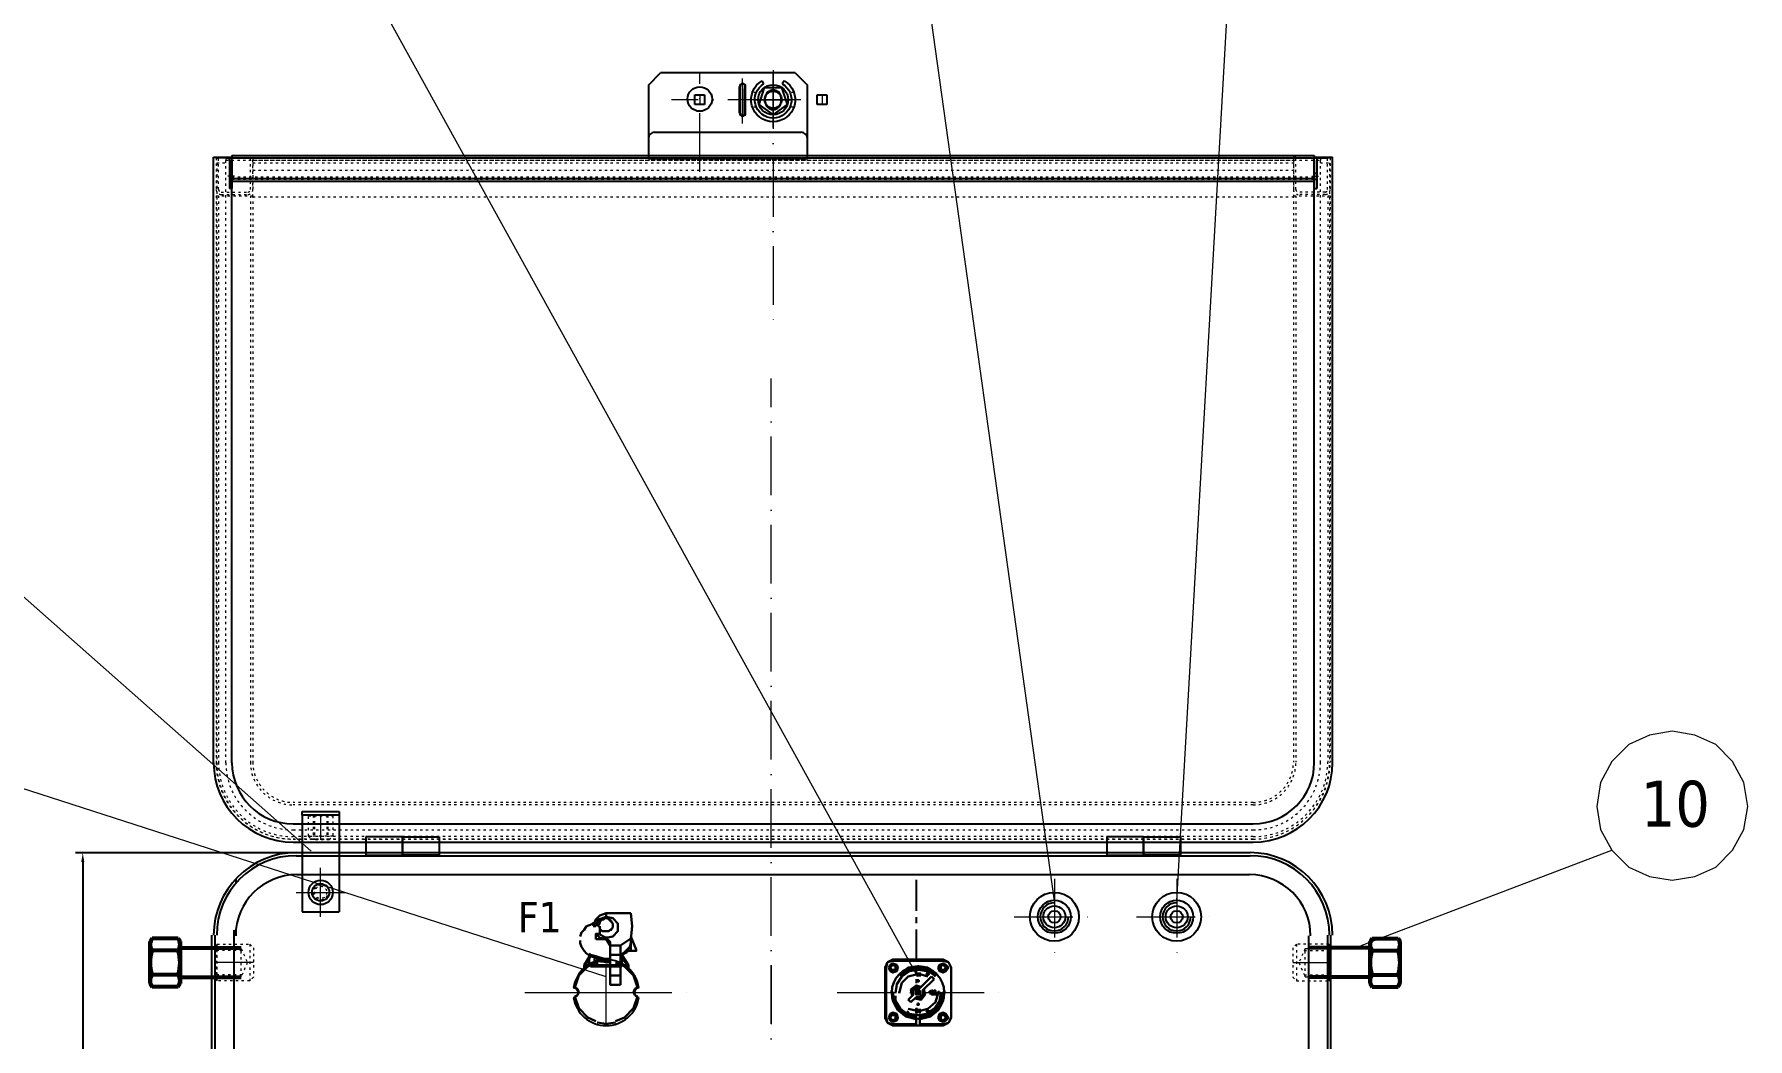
# Model space of a CAD drawing. Header units: millimetres. Extents: x 13152 to 35294, y -6229 to 14001.
# Drawn here: x 28367 to 29769, y 12150 to 12972 of the extents above; entities that cross this region are included whole.
import ezdxf

# ---------------------------------------------------------------- set-up
doc = ezdxf.new("R2010")
doc.units = ezdxf.units.MM
doc.header["$LTSCALE"] = 4
for name, pattern in [('ACAD_ISO03W100', [1.18, 0.47, -0.71]), ('ACAD_ISO10W100', [18, 12, -3, 0, -3]), ('CENTERX2', [101.6, 63.5, -12.7, 12.7, -12.7])]:
    doc.linetypes.add(name, pattern=pattern)
doc.layers.add('1', color=12, linetype='Continuous')
for name, color, linetype, lineweight in [('标注、文本', 3, 'Continuous', 25), ('粗实线', 4, 'Continuous', 53), ('铁心', 3, 'Continuous', 0)]:
    doc.layers.add(name, color=color, linetype=linetype, lineweight=lineweight)
doc.styles.add('Tahoma$001', font='tahoma.ttf', dxfattribs={"height": 2.159784})
doc.styles.add('TH_GBDIM', font='romans.shx', dxfattribs={"width": 0.8, "bigfont": 'gbcbig.shx'})
doc.dimstyles.new('TH_GBDIM1', dxfattribs={"dimscale": 3, "dimtxt": 3.5, "dimasz": 2.5, "dimexe": 2, "dimexo": 0, "dimgap": 1.5, "dimtad": 1, "dimdec": 1, "dimzin": 0, "dimdsep": 46, "dimtxsty": 'TH_GBDIM', "dimcen": 2.5, "dimclrd": 3, "dimclre": 256, "dimclrt": 2, "dimadec": 0, "dimazin": 0, "dimtfac": 0.714286, "dimtdec": 1, "dimtmove": 0, "dimatfit": 3, "dimfxl": 0, "dimtzin": 0, "dimlwd": -1, "dimlwe": -1, "dimarcsym": 0})

# ---------------------------------------------------------------- blocks, each defined once
blk = doc.blocks.new('*D252')
at = {"layer": 'Defpoints', "color": 0}
for p in [(28581.6, 12302.1), (28407, 11352.1), (28537.4, 11352.1)]:
    blk.add_point(p, dxfattribs=at)
at = {"layer": '标注、文本'}
for p, q in [((28581.6, 12302.1), (28401, 12302.1)), ((28537.4, 11352.1), (28401, 11352.1))]:
    blk.add_line(p, q, dxfattribs=at)
at = {"layer": '标注、文本', "color": 3}
blk.add_line((28407, 12294.6), (28407, 11359.6), dxfattribs=at)
for points in [[(28405.8, 12294.6), (28408.3, 12294.6), (28407, 12302.1)], [(28405.8, 11359.6), (28408.3, 11359.6), (28407, 11352.1)]]:
    blk.add_solid(points, dxfattribs=at)
at = {"layer": '标注、文本', "color": 2, "insert": (28397.3, 11827.1), "char_height": 10.5, "attachment_point": 5, "rotation": 90, "style": 'TH_GBDIM'}
blk.add_mtext('950.0', dxfattribs=at)
blk = doc.blocks.new('huuuuu')
at = {"layer": '标注、文本', "color": 1, "linetype": 'ACAD_ISO10W100', "lineweight": 18}
for p, q in [((2130.7, -5602.1), (2130.7, -5556.6)), ((2108, -5579.3), (2153.5, -5579.3))]:
    blk.add_line(p, q, dxfattribs=at)
at = {"layer": '标注、文本', "color": 2, "linetype": 'ACAD_ISO03W100', "lineweight": 18}
for p, q in [((2113.7, -5573.3), (2117, -5573.3)), ((2144.5, -5573.3), (2147.7, -5573.3)), ((2113.7, -5585.3), (2117, -5585.3)), ((2144.5, -5585.3), (2147.7, -5585.3))]:
    blk.add_line(p, q, dxfattribs=at)
at = {"layer": '标注、文本'}
for p, q in [((2121.7, -5563.7), (2123.2, -5566.3)), ((2138.2, -5566.3), (2139.7, -5563.7))]:
    blk.add_line(p, q, dxfattribs=at)
for radius in [18, 15]:
    blk.add_arc((2130.7, -5579.3), radius, 120, 60, dxfattribs=at)
blk = doc.blocks.new('A$C75176214')
at = {"layer": '粗实线', "lineweight": 30}
h = blk.add_hatch(color=256, dxfattribs=at)
h.dxf.hatch_style = 2
h.paths.add_polyline_path([(0.762, 1.736), (0.72, 1.693), (0.804, 1.693)])
h = blk.add_hatch(color=256, dxfattribs=at)
h.dxf.hatch_style = 2
h.paths.add_polyline_path([(0.72, 1.693), (0.804, 1.693), (0.762, 1.651)])
h = blk.add_hatch(color=256, dxfattribs=at)
h.dxf.hatch_style = 2
h.paths.add_polyline_path([(0.381, 1.101), (0.381, 1.058), (0.423, 1.058)])
h = blk.add_hatch(color=256, dxfattribs=at)
h.dxf.hatch_style = 2
h.paths.add_polyline_path([(0.381, 1.101), (0.423, 1.101), (0.423, 1.058)])
h = blk.add_hatch(color=256, dxfattribs=at)
h.dxf.hatch_style = 2
h.paths.add_polyline_path([(0.762, 0.508), (0.72, 0.466), (0.804, 0.466)])
h = blk.add_hatch(color=256, dxfattribs=at)
h.dxf.hatch_style = 2
h.paths.add_polyline_path([(0.72, 0.466), (0.804, 0.466), (0.762, 0.423)])
for points in [[(0.254, 2.159), (0.085, 2.074), (0, 1.905)], [(0.254, 2.117), (0.085, 2.074), (0, 1.905)], [(0.254, 1.99), (0.169, 1.99), (0.169, 1.905), (0.169, 1.82), (0.254, 1.778), (0.339, 1.82), (0.381, 1.905)], [(1.651, 1.693), (1.397, 1.905), (1.058, 1.947), (0.762, 1.905), (0.466, 1.693)], [(1.651, 1.651), (1.651, 1.693), (1.397, 1.863), (1.058, 1.905), (0.762, 1.863), (0.508, 1.693), (0.508, 1.651)], [(1.651, 1.609), (1.609, 1.651), (1.355, 1.82), (1.058, 1.863), (0.804, 1.82), (0.55, 1.651), (0.508, 1.609)], [(1.82, 1.058), (1.778, 1.355), (1.609, 1.609), (1.355, 1.778), (1.058, 1.82), (0.804, 1.778), (0.72, 1.693)], [(0.762, 1.651), (0.72, 1.693), (0.762, 1.736)], [(0.762, 1.651), (0.804, 1.693), (0.762, 1.736)], [(1.693, 1.058), (1.609, 1.397), (1.397, 1.609), (1.058, 1.693), (0.762, 1.609)], [(1.905, 1.99), (1.82, 1.99), (1.778, 1.905), (1.82, 1.82), (1.905, 1.778), (1.947, 1.82), (1.99, 1.905), (1.947, 1.947), (1.905, 1.99), (1.82, 1.947), (1.82, 1.905), (1.82, 1.82), (1.905, 1.82), (1.947, 1.82), (1.99, 1.905)], [(2.159, 1.905), (2.074, 2.074), (1.905, 2.159)], [(2.117, 1.905), (2.074, 2.074), (1.905, 2.117)], [(0.212, 1.143), (0.212, 1.101), (0.254, 0.804), (0.423, 0.508), (0.677, 0.296), (1.016, 0.212)], [(0.508, 1.101), (0.508, 1.143), (0.55, 1.143), (0.55, 1.101), (0.508, 1.058), (0.466, 1.016), (0.55, 1.016)], [(0.635, 1.609), (0.593, 1.566), (0.55, 1.524)], [(0.635, 1.143), (0.593, 1.143), (0.55, 1.101), (0.593, 1.101), (0.635, 1.101), (0.635, 1.058), (0.635, 1.016), (0.593, 1.016), (0.55, 1.016), (0.55, 1.058)], [(0.677, 1.101), (0.677, 1.143), (0.677, 1.101), (0.72, 1.101), (0.677, 1.101), (0.677, 1.058)], [(0.889, 1.185), (0.847, 1.016), (0.974, 0.847), (1.185, 0.889)], [(0.889, 1.185), (0.889, 1.016), (1.016, 0.889), (1.143, 0.889)], [(0.931, 1.143), (0.931, 1.016), (1.016, 0.931), (1.143, 0.931)], [(1.27, 0.974), (1.312, 1.185), (1.143, 1.312), (0.974, 1.27)], [(1.27, 1.016), (1.27, 1.143), (1.143, 1.27), (0.974, 1.27)], [(1.228, 1.016), (1.228, 1.143), (1.143, 1.228), (1.016, 1.228)], [(1.143, 0.212), (1.482, 0.296), (1.736, 0.508), (1.905, 0.804), (1.947, 1.101), (1.947, 1.143)], [(0.254, 1.101), (0.296, 0.804), (0.466, 0.508), (0.677, 0.339), (1.016, 0.254)], [(0.296, 0.974), (0.339, 0.804), (0.508, 0.55), (0.72, 0.381), (1.016, 0.296)], [(0.339, 1.058), (0.381, 0.804), (0.55, 0.55), (0.804, 0.381), (1.058, 0.339), (1.355, 0.381), (1.439, 0.466)], [(0.423, 1.058), (0.508, 0.762), (0.762, 0.55), (1.058, 0.466), (1.397, 0.55)], [(0.677, 1.016), (0.677, 1.058)], [(1.143, 0.254), (1.439, 0.339), (1.693, 0.508), (1.863, 0.804), (1.905, 1.101)], [(1.143, 0.296), (1.439, 0.381), (1.651, 0.55), (1.82, 0.804), (1.82, 0.974)], [(1.397, 0.847), (1.355, 0.804), (1.312, 0.762)], [(1.82, 1.058), (1.82, 1.101)], [(0, 0.254), (0.085, 0.085), (0.254, 0.042)], [(0, 0.254), (0.085, 0.085), (0.254, 0)], [(0.254, 0.381), (0.169, 0.339), (0.169, 0.254), (0.169, 0.169), (0.254, 0.169), (0.339, 0.169), (0.381, 0.254)], [(0.72, 0.466), (0.762, 0.508)], [(0.762, 0.508), (0.804, 0.466), (0.762, 0.423)], [(1.016, 0.55), (1.016, 0.423), (1.058, 0.423)], [(1.905, 0.381), (1.82, 0.339), (1.778, 0.254), (1.82, 0.169), (1.905, 0.169), (1.947, 0.169), (1.99, 0.254), (1.947, 0.339), (1.905, 0.339), (1.82, 0.339), (1.82, 0.254), (1.82, 0.212), (1.905, 0.169), (1.947, 0.212), (1.99, 0.254)], [(1.905, 0.042), (2.074, 0.085), (2.117, 0.254)], [(1.905, 0), (2.074, 0.085), (2.159, 0.254)]]:
    blk.add_lwpolyline(points, dxfattribs=at)
for points in [[(0, 1.905), (0, 0.254)], [(0.423, 1.905), (0.381, 1.99), (0.254, 2.032), (0.169, 1.99), (0.085, 1.905), (0.169, 1.778), (0.254, 1.736), (0.381, 1.778)], [(0.339, 1.905), (0.339, 1.947), (0.254, 1.99), (0.212, 1.947), (0.169, 1.905), (0.212, 1.82), (0.254, 1.82), (0.339, 1.82)], [(2.032, 1.905), (1.99, 1.99), (1.905, 2.032), (1.778, 1.99), (1.736, 1.905), (1.778, 1.778), (1.905, 1.736), (1.99, 1.778)], [(1.143, 1.058), (1.143, 1.143), (1.058, 1.143), (1.016, 1.143), (1.016, 1.058), (1.016, 1.016), (1.058, 1.016), (1.143, 1.016)], [(1.101, 1.439), (1.101, 1.482), (1.058, 1.482), (1.058, 1.439)], [(0.381, 1.101), (0.423, 1.101), (0.423, 1.058), (0.381, 1.058)], [(1.101, 0.72), (1.058, 0.72), (1.058, 0.677), (1.101, 0.677)], [(0.423, 0.254), (0.381, 0.381), (0.254, 0.423), (0.169, 0.381), (0.085, 0.254), (0.169, 0.169), (0.254, 0.127), (0.381, 0.169)], [(0.339, 0.254), (0.339, 0.339), (0.254, 0.339), (0.212, 0.339), (0.169, 0.254), (0.212, 0.212), (0.254, 0.169), (0.339, 0.212)], [(1.101, 0.55), (1.101, 0.508), (1.101, 0.466), (1.101, 0.423), (1.143, 0.423), (1.143, 0.466), (1.143, 0.508), (1.143, 0.55)], [(2.032, 0.254), (1.99, 0.381), (1.905, 0.423), (1.778, 0.381), (1.736, 0.254), (1.778, 0.169), (1.905, 0.127), (1.99, 0.169)]]:
    blk.add_lwpolyline(points, close=True, dxfattribs=at)
for points in [[(0.254, 2.159), (0.254, 2.159), (1.905, 2.159), (1.905, 2.159)], [(0.254, 2.117), (0.254, 2.117), (1.905, 2.117), (1.905, 2.117)], [(0.72, 1.693), (0.72, 1.693), (0.762, 1.651), (0.762, 1.651)], [(1.016, 1.609), (1.016, 1.609), (1.016, 1.736), (1.016, 1.736)], [(1.016, 1.693), (1.016, 1.693), (1.101, 1.693), (1.101, 1.693)], [(1.101, 1.736), (1.101, 1.736), (1.101, 1.609), (1.101, 1.609)], [(1.101, 1.609), (1.101, 1.609), (1.101, 1.736), (1.101, 1.736)], [(2.117, 1.905), (2.117, 1.905), (2.117, 0.254), (2.117, 0.254)], [(2.159, 1.905), (2.159, 1.905), (2.159, 0.254), (2.159, 0.254)], [(0.55, 1.524), (0.55, 1.524), (0.931, 1.143), (0.931, 1.143)], [(0.635, 1.609), (0.635, 1.609), (1.016, 1.228), (1.016, 1.228)], [(1.143, 0.931), (1.143, 0.931), (1.312, 0.762), (1.312, 0.762)], [(1.228, 1.016), (1.228, 1.016), (1.397, 0.847), (1.397, 0.847)], [(1.693, 1.058), (1.693, 1.058), (1.693, 1.101), (1.693, 1.101)], [(0.254, 0.042), (0.254, 0.042), (1.016, 0.042), (1.016, 0.042)], [(0.254, 0), (0.254, 0), (1.905, 0), (1.905, 0)], [(0.72, 0.466), (0.72, 0.466), (0.762, 0.423), (0.762, 0.423)], [(1.016, 0), (1.016, 0), (1.016, 0.339), (1.016, 0.339)], [(1.058, 0), (1.058, 0), (1.101, 0), (1.101, 0)], [(1.143, 0), (1.143, 0), (1.143, 0.339), (1.143, 0.339)], [(1.143, 0.042), (1.143, 0.042), (1.905, 0.042), (1.905, 0.042)]]:
    blk.add_open_spline(points, degree=3, dxfattribs=at)
blk = doc.blocks.new('A$C08F7720E')
at = {"layer": '标注、文本'}
for p, q in [((10.16, 11.43), (11.43, 10.16)), ((10.16, 10.16), (11.43, 11.43))]:
    blk.add_line(p, q, dxfattribs=at)
at = {"layer": '标注、文本', "xscale": 10, "yscale": 10, "zscale": 10}
blk.add_blockref('A$C75176214', (0, 0), dxfattribs=at)

msp = doc.modelspace()

# ---------------------------------------------------------------- linework, layer by layer
at = {"layer": '1', "color": 1, "linetype": 'CENTERX2', "lineweight": -3, "ltscale": 0.1}
msp.add_line((29088.42, 12279.93), (29088.42, 12195.3), dxfattribs=at)
at = {"layer": '标注、文本'}
for p, q in [((28869.57, 12930.24), (28879.57, 12940.24)), ((28989.57, 12940.24), (28879.57, 12940.24)), ((28989.57, 12940.24), (28999.57, 12930.24)), ((28869.57, 12930.24), (28869.57, 12870.24)), ((28907.57, 12914.24), (28907.57, 12922.24)), ((28907.57, 12922.24), (28915.57, 12922.24)), ((28915.57, 12922.24), (28915.57, 12914.24)), ((28944.07, 12907.46), (28944.07, 12928.96)), ((28944.57, 12907.24), (28944.57, 12929.24)), ((28948.57, 12907.24), (28948.57, 12929.24)), ((28949.07, 12907.46), (28949.07, 12928.96)), ((28964.32, 12928.22), (28959.84, 12914.43)), ((28964.32, 12928.22), (28978.82, 12928.22)), ((28965.07, 12916.74), (28965.07, 12919.74)), ((28978.07, 12916.74), (28978.07, 12919.74)), ((28983.3, 12914.43), (28978.82, 12928.22)), ((28999.57, 12870.24), (28999.57, 12930.24)), ((29007.57, 12914.24), (29007.57, 12922.24)), ((29007.57, 12922.24), (29015.57, 12922.24)), ((29015.57, 12922.24), (29015.57, 12914.24)), ((28915.57, 12914.24), (28907.57, 12914.24)), ((28959.84, 12914.43), (28971.57, 12905.91)), ((28971.57, 12905.91), (28983.3, 12914.43)), ((29015.57, 12914.24), (29007.57, 12914.24)), ((28874.57, 12891.66), (28994.57, 12891.66)), ((28869.57, 12880.24), (28869.57, 12870.24)), ((28999.57, 12870.24), (28999.57, 12880.24)), ((28514.07, 12375.74), (28514.07, 12871.25)), ((28514.07, 12871.25), (28529.07, 12871.25)), ((28516.11, 12870.74), (28518.11, 12870.74)), ((28525.07, 12870.74), (28518.07, 12870.74)), ((28524.07, 12870.74), (29419.07, 12870.74)), ((28527.07, 12868.74), (28527.07, 12845.74)), ((28529.07, 12872.74), (29414.07, 12872.74)), ((28529.07, 12872.74), (28529.07, 12870.74)), ((28529.07, 12375.74), (28529.07, 12871.25)), ((28529.07, 12870.74), (29414.07, 12870.74)), ((28529.07, 12868.74), (28529.07, 12845.74)), ((28544.11, 12870.74), (28546.11, 12870.74)), ((28869.57, 12870.24), (28999.57, 12870.24)), ((29399.04, 12870.74), (29397.04, 12870.74)), ((29414.07, 12872.74), (29414.07, 12870.74)), ((29414.07, 12871.25), (29429.07, 12871.25)), ((29414.07, 12375.74), (29414.07, 12871.25)), ((29414.07, 12868.74), (29414.07, 12845.74)), ((29416.07, 12868.74), (29416.07, 12845.74)), ((29418.07, 12870.74), (29425.07, 12870.74)), ((29427.04, 12870.74), (29425.04, 12870.74)), ((29429.07, 12375.74), (29429.07, 12871.25)), ((28529.07, 12858.24), (28527.07, 12858.24)), ((28529.07, 12853.24), (28527.07, 12853.24)), ((28529.07, 12853.74), (29414.07, 12853.74)), ((28529.07, 12851.74), (29414.07, 12851.74)), ((29414.07, 12858.24), (29416.07, 12858.24)), ((29414.07, 12853.24), (29416.07, 12853.24)), ((28529.07, 12845.74), (28527.07, 12845.74)), ((29414.07, 12845.74), (29416.07, 12845.74)), ((28586.57, 12335.74), (28616.57, 12335.74)), ((28586.57, 12332.74), (28586.57, 12335.74)), ((28616.57, 12332.74), (28586.57, 12332.74)), ((28586.57, 12332.74), (28586.57, 12253.84)), ((28591.57, 12332.24), (28592.07, 12332.74)), ((28616.57, 12335.74), (28616.57, 12332.74)), ((28616.57, 12332.74), (28616.57, 12253.84)), ((28579.07, 12325.74), (29364.07, 12325.74)), ((28579.07, 12310.74), (29364.07, 12310.74)), ((28638.57, 12315.14), (28638.57, 12300.14)), ((28668.57, 12315.14), (28638.57, 12315.14)), ((28668.57, 12315.14), (28668.57, 12300.14)), ((28668.57, 12300.14), (28668.57, 12315.14)), ((28668.57, 12300.14), (28668.57, 12315.14)), ((28668.57, 12315.14), (28698.57, 12315.14)), ((28698.57, 12315.14), (28698.57, 12300.14)), ((29274.57, 12315.14), (29244.57, 12315.14)), ((29244.57, 12315.14), (29244.57, 12300.14)), ((29274.57, 12315.14), (29274.57, 12300.14)), ((29274.57, 12300.14), (29274.57, 12315.14)), ((29274.57, 12315.14), (29304.57, 12315.14)), ((29274.57, 12300.14), (29274.57, 12315.14)), ((29304.57, 12315.14), (29304.57, 12300.14)), ((28581.57, 12302.14), (29361.57, 12302.14)), ((28581.57, 12299.64), (29361.57, 12299.64)), ((28638.57, 12300.14), (28668.57, 12300.14)), ((28698.57, 12300.14), (28668.57, 12300.14)), ((29244.57, 12300.14), (29274.57, 12300.14)), ((29304.57, 12300.14), (29274.57, 12300.14)), ((28532.27, 12280.75), (28532.27, 12277)), ((28582.07, 12284.14), (29361.07, 12284.14)), ((28586.57, 12253.84), (28616.57, 12253.84)), ((28512.43, 12234.61), (28512.43, 11355.61)), ((28514.93, 12234.61), (28514.93, 11382.61)), ((28530.64, 12238.7), (28530.43, 11355.61)), ((29409.43, 12234.11), (29409.43, 11355.61)), ((29424.93, 12234.61), (29424.93, 11382.61)), ((29427.43, 12234.61), (29427.43, 11355.61)), ((29426.07, 12227.14), (29426.57, 12226.64)), ((29426.07, 12197.14), (29426.07, 12227.14)), ((29426.57, 12197.64), (29426.57, 12226.64)), ((29426.57, 12197.64), (29426.07, 12197.14))]:
    msp.add_line(p, q, dxfattribs=at)
at = {"layer": '标注、文本', "color": 1, "linetype": 'ACAD_ISO10W100', "lineweight": 18}
for p, q in [((28911.59, 12859.29), (28911.59, 12940.83)), ((28946.57, 12898.76), (28946.57, 12935.76)), ((28971.57, 12942.56), (28971.57, 12727.32)), ((28971.57, 12935.01), (28971.57, 12901.48)), ((28911.57, 12922.24), (28911.57, 12914.24)), ((28946.57, 12927.24), (28946.57, 12905.24)), ((28971.57, 12909.7), (28971.57, 12926.78)), ((29011.57, 12922.24), (29011.57, 12914.24)), ((28982.5, 12918.24), (28888.57, 12918.24)), ((28955.71, 12918.24), (28987.44, 12918.24)), ((28530.98, 12855.74), (28525.66, 12855.74)), ((29412.16, 12855.74), (29417.49, 12855.74)), ((28969.93, 12017.81), (28969.93, 12690.1)), ((28601.57, 12332.74), (28601.57, 12312.74)), ((28601.57, 12249.64), (28601.57, 12289.64)), ((29201.57, 12280.62), (29201.57, 12218.67)), ((29201.57, 12280.62), (29201.57, 12218.67)), ((29301.57, 12280.62), (29301.57, 12218.67)), ((29301.57, 12280.62), (29301.57, 12218.67)), ((28581.57, 12269.64), (28621.57, 12269.64)), ((29168.69, 12249.64), (29234.46, 12249.64)), ((29268.69, 12249.64), (29334.46, 12249.64)), ((29268.69, 12249.64), (29334.46, 12249.64)), ((28546.57, 12212.14), (28516.57, 12212.14)), ((28546.57, 12212.14), (28516.57, 12212.14)), ((28835.07, 12162.04), (28835.07, 12213.25)), ((28969.93, 12209.67), (28969.93, 11376.45)), ((29396.57, 12212.14), (29426.57, 12212.14)), ((29396.57, 12212.14), (29426.57, 12212.14)), ((29396.57, 12212.14), (29426.57, 12212.14)), ((28768.65, 12187.64), (28901.48, 12187.64)), ((28812.67, 12187.64), (28857.47, 12187.64)), ((29023.96, 12187.64), (29156.79, 12187.64))]:
    msp.add_line(p, q, dxfattribs=at)
at = {"layer": '标注、文本', "color": 2, "linetype": 'ACAD_ISO03W100', "lineweight": 18}
for p, q in [((28516.11, 12870.74), (28516.11, 12844.74)), ((28516.57, 12866.74), (28516.57, 12375.74)), ((28516.57, 12866.74), (28524.07, 12866.74)), ((28518.11, 12844.74), (28518.11, 12870.74)), ((28524.07, 12375.74), (28524.07, 12871.25)), ((28524.07, 12870.74), (28524.07, 12866.74)), ((28524.07, 12868.74), (29419.07, 12868.74)), ((28544.11, 12844.74), (28544.11, 12870.74)), ((28546.07, 12868.74), (29397.07, 12868.74)), ((28546.07, 12838.74), (28546.07, 12868.74)), ((28546.07, 12866.74), (29397.07, 12866.74)), ((28546.11, 12870.74), (28546.11, 12844.74)), ((28869.57, 12872.24), (28999.57, 12872.24)), ((29397.04, 12870.74), (29397.04, 12844.74)), ((29397.07, 12868.74), (29397.07, 12838.74)), ((29399.04, 12844.74), (29399.04, 12870.74)), ((29419.07, 12375.74), (29419.07, 12871.25)), ((29419.07, 12870.74), (29419.07, 12866.74)), ((29419.07, 12866.74), (29426.57, 12866.74)), ((29425.04, 12844.74), (29425.04, 12870.74)), ((29426.57, 12866.74), (29426.57, 12375.74)), ((29427.04, 12870.74), (29427.04, 12844.74)), ((28529.07, 12855.24), (29414.07, 12855.24)), ((28529.07, 12853.24), (29414.07, 12853.24)), ((28546.07, 12860.74), (29397.07, 12860.74)), ((28516.07, 12839.74), (28516.07, 12376.24)), ((28516.07, 12839.74), (28546.07, 12839.74)), ((28518.07, 12839.74), (28518.07, 12376.24)), ((28520.11, 12842.74), (28542.11, 12842.74)), ((28520.11, 12840.74), (28542.11, 12840.74)), ((28544.07, 12839.74), (28544.07, 12376.24)), ((28546.07, 12839.74), (28546.07, 12376.24)), ((28546.07, 12838.74), (29397.07, 12838.74)), ((29397.07, 12839.74), (29397.07, 12376.24)), ((29397.07, 12839.74), (29427.07, 12839.74)), ((29399.07, 12839.74), (29399.07, 12376.24)), ((29423.04, 12842.74), (29401.04, 12842.74)), ((29423.04, 12840.74), (29401.04, 12840.74)), ((29425.07, 12839.74), (29425.07, 12376.24)), ((29427.07, 12839.74), (29427.07, 12376.24)), ((29364.07, 12343.24), (28579.07, 12343.24)), ((29364.07, 12341.24), (28579.07, 12341.24)), ((28591.57, 12315.74), (28591.57, 12332.24)), ((28591.57, 12332.24), (28611.57, 12332.24)), ((28592.07, 12332.74), (28611.07, 12332.74)), ((28595.57, 12332.74), (28595.57, 12312.74)), ((28596.57, 12332.74), (28596.57, 12312.74)), ((28606.57, 12332.74), (28606.57, 12312.74)), ((28607.57, 12332.74), (28607.57, 12312.74)), ((28611.07, 12332.74), (28611.57, 12332.24)), ((28611.57, 12332.24), (28611.57, 12315.74)), ((28579.07, 12320.74), (29364.07, 12320.74)), ((29364.07, 12315.24), (28579.07, 12315.24)), ((28579.07, 12313.24), (29364.07, 12313.24)), ((29364.07, 12313.24), (28579.07, 12313.24)), ((28591.57, 12315.74), (28594.57, 12312.74)), ((28611.57, 12315.74), (28591.57, 12315.74)), ((28608.57, 12312.74), (28594.57, 12312.74)), ((28608.57, 12312.74), (28611.57, 12315.74)), ((28638.57, 12301.61), (28638.57, 12307.64)), ((28668.57, 12313.68), (28668.57, 12307.64)), ((28668.57, 12304.01), (28668.57, 12310.04)), ((29274.57, 12313.68), (29274.57, 12307.64)), ((29304.57, 12301.61), (29304.57, 12307.64)), ((28581.57, 12299.64), (29361.57, 12299.64)), ((28514.93, 12234.61), (28514.93, 11355.61)), ((29424.93, 12234.61), (29424.93, 11355.61)), ((28517.07, 12227.14), (28516.57, 12226.64)), ((28516.57, 12197.64), (28516.57, 12226.64)), ((28536.57, 12223.64), (28516.57, 12223.64)), ((28537.23, 12222.14), (28516.57, 12222.14)), ((28517.07, 12227.14), (28543.57, 12227.14)), ((28517.07, 12197.14), (28517.07, 12227.14)), ((28536.57, 12200.64), (28536.57, 12223.64)), ((28536.57, 12223.64), (28541.57, 12212.14)), ((28543.57, 12227.14), (28543.57, 12197.14)), ((28543.57, 12227.14), (28546.57, 12224.14)), ((28546.57, 12224.14), (28546.57, 12200.14)), ((29399.57, 12227.14), (29396.57, 12224.14)), ((29396.57, 12224.14), (29396.57, 12200.14)), ((29426.07, 12227.14), (29399.57, 12227.14)), ((29399.57, 12227.14), (29399.57, 12197.14)), ((29406.57, 12223.64), (29401.57, 12212.14)), ((29405.92, 12222.14), (29426.57, 12222.14)), ((29406.57, 12200.64), (29406.57, 12223.64)), ((29406.57, 12223.64), (29426.57, 12223.64)), ((28541.57, 12212.14), (28536.57, 12200.64)), ((29401.57, 12212.14), (29406.57, 12200.64)), ((28537.23, 12202.14), (28516.57, 12202.14)), ((28536.57, 12200.64), (28516.57, 12200.64)), ((28516.57, 12197.64), (28517.07, 12197.14)), ((28543.57, 12197.14), (28517.07, 12197.14)), ((28546.57, 12200.14), (28543.57, 12197.14)), ((29396.57, 12200.14), (29399.57, 12197.14)), ((29399.57, 12197.14), (29426.07, 12197.14)), ((29405.92, 12202.14), (29426.57, 12202.14)), ((29406.57, 12200.64), (29426.57, 12200.64))]:
    msp.add_line(p, q, dxfattribs=at)
at = {"layer": '标注、文本'}
for centre, radius in [((28911.59, 12918.83), 10), ((28971.57, 12918.24), 12.33), ((28971.57, 12918.24), 7), ((28601.57, 12269.64), 10), ((28601.57, 12269.64), 7), ((29201.57, 12249.64), 20), ((29201.57, 12249.64), 13.5), ((29301.57, 12249.64), 20), ((29301.57, 12249.64), 13.5), ((29201.57, 12249.64), 9), ((29201.57, 12249.64), 5), ((29301.57, 12249.64), 9), ((29301.57, 12249.64), 5)]:
    msp.add_circle(centre, radius, dxfattribs=at)
at = {"layer": '标注、文本', "color": 2, "linetype": 'ACAD_ISO03W100', "lineweight": 18}
msp.add_circle((28601.57, 12269.64), 5, dxfattribs=at)
at = {"layer": '标注、文本'}
for centre, radius, start, end in [((28946.57, 12928.96), 2.5, 0, 180), ((28946.57, 12929.24), 2, 0, 180), ((28971.57, 12919.74), 6.5, 0, 180), ((28946.57, 12907.46), 2.5, 180, 0), ((28946.57, 12907.24), 2, 180, 0), ((28971.57, 12916.74), 6.5, 180, 0), ((28874.57, 12886.66), 5, 90, 180), ((28994.57, 12886.66), 5, 0, 90), ((28525.07, 12868.74), 2, 0, 90), ((29418.07, 12868.74), 2, 90, 180), ((28579.07, 12375.74), 65, 180, 270), ((28579.07, 12375.74), 50, 180, 270), ((29364.07, 12375.74), 65, 270, 0), ((29364.07, 12375.74), 50, 270, 0), ((28581.57, 12234.64), 67.5, 90, 180), ((28581.57, 12234.64), 65, 90, 180), ((29361.57, 12234.64), 67.5, 0, 90), ((29361.57, 12234.64), 65, 0, 90), ((28582.07, 12234.14), 50, 90, 180), ((29361.07, 12234.14), 50, 0, 90), ((29201.57, 12249.64), 11.5, 90, 0), ((29301.57, 12249.64), 11.5, 90, 0), ((28835.07, 12187.64), 27, 8.49605, 171.50395), ((28808.07, 12187.64), 4, 274.24802, 85.75198), ((28862.07, 12187.64), 4, 94.24802, 265.75198), ((28835.07, 12187.64), 27, 188.49605, 351.50395)]:
    msp.add_arc(centre, radius, start, end, dxfattribs=at)
at = {"layer": '标注、文本', "color": 2, "linetype": 'ACAD_ISO03W100', "lineweight": 18}
for centre, radius, start, end in [((28520.11, 12844.74), 4, 180, 270), ((28520.11, 12844.74), 2, 180, 270), ((28542.11, 12844.74), 2, 270, 0), ((28542.11, 12844.74), 4, 270, 0), ((29401.04, 12844.74), 4, 180, 270), ((29401.04, 12844.74), 2, 180, 270), ((29423.04, 12844.74), 2, 270, 0), ((29423.04, 12844.74), 4, 270, 0), ((28579.07, 12376.24), 63, 180, 270), ((28579.07, 12375.74), 62.5, 180, 270), ((28579.07, 12376.24), 61, 180, 270), ((28579.07, 12375.74), 55, 180, 270), ((28579.07, 12376.24), 35, 180, 270), ((28579.07, 12376.24), 33, 180, 270), ((29364.07, 12376.24), 33, 270, 0), ((29364.07, 12376.24), 63, 270, 0), ((29364.07, 12376.24), 35, 270, 0), ((29364.07, 12376.24), 61, 270, 0), ((29364.07, 12375.74), 55, 270, 0), ((29364.07, 12375.74), 62.5, 270, 0), ((28581.57, 12234.64), 65, 90, 180), ((29361.57, 12234.64), 65, 0, 90), ((28601.57, 12269.64), 6, 90, 0)]:
    msp.add_arc(centre, radius, start, end, dxfattribs=at)
at = {"layer": '粗实线', "ltscale": 2}
for p, q in [((28463.71, 12231.99), (28462.17, 12229.33)), ((28462.17, 12194.95), (28462.17, 12229.33)), ((28485.04, 12231.99), (28463.71, 12231.99)), ((28485.04, 12222.07), (28463.71, 12222.07)), ((28485.04, 12231.99), (28486.57, 12229.33)), ((28486.57, 12229.33), (28486.57, 12194.95)), ((28486.57, 12194.95), (28486.57, 12229.33)), ((28486.57, 12224.14), (28486.57, 12200.14)), ((28486.57, 12224.14), (28536.57, 12224.14)), ((29459.82, 12224.14), (29409.82, 12224.14)), ((29461.36, 12231.99), (29459.82, 12229.33)), ((29459.82, 12229.33), (29459.82, 12194.95)), ((29459.82, 12194.95), (29459.82, 12229.33)), ((29459.82, 12224.14), (29459.82, 12200.14)), ((29461.36, 12231.99), (29482.69, 12231.99)), ((29461.36, 12222.07), (29482.69, 12222.07)), ((29482.69, 12231.99), (29484.22, 12229.33)), ((29484.22, 12194.95), (29484.22, 12229.33)), ((28463.71, 12192.29), (28462.17, 12194.95)), ((28485.04, 12202.22), (28463.71, 12202.22)), ((28485.04, 12192.29), (28463.71, 12192.29)), ((28485.04, 12192.29), (28486.57, 12194.95)), ((28486.57, 12200.14), (28536.57, 12200.14)), ((29459.82, 12200.14), (29409.82, 12200.14)), ((29461.36, 12192.29), (29459.82, 12194.95)), ((29461.36, 12202.22), (29482.69, 12202.22)), ((29461.36, 12192.29), (29482.69, 12192.29)), ((29482.69, 12192.29), (29484.22, 12194.95))]:
    msp.add_line(p, q, dxfattribs=at)
at = {"layer": '粗实线', "lineweight": 30}
for points in [[(28835.07, 12252.72), (28829.73, 12250.58), (28826.53, 12247.38), (28824.4, 12242.05)], [(28835.07, 12249.52), (28828.67, 12247.38), (28826.53, 12242.05)], [(28835.07, 12252.72), (28835.07, 12249.52)], [(28835.07, 12232.45), (28840.4, 12233.51), (28844.67, 12237.78), (28844.67, 12244.18), (28840.4, 12248.45), (28835.07, 12249.52)], [(28855.34, 12231.38), (28856.4, 12242.05), (28855.34, 12252.72)], [(28825.47, 12245.25), (28822.27, 12243.12), (28819.07, 12242.05), (28816.93, 12238.85), (28814.8, 12236.71), (28813.73, 12233.51)], [(28825.47, 12245.25), (28822.27, 12243.12), (28819.07, 12242.05), (28816.93, 12238.85), (28814.8, 12236.71), (28813.73, 12233.51)], [(28825.47, 12243.12), (28825.47, 12242.05)], [(28826.53, 12235.65), (28829.73, 12232.45), (28835.07, 12231.38)], [(28828.67, 12235.65), (28826.53, 12235.65), (28826.53, 12231.38)], [(28838.27, 12226.05), (28838.27, 12229.25), (28835.07, 12232.45)], [(28835.07, 12231.38), (28835.07, 12232.45)], [(28846.8, 12218.58), (28850, 12220.71), (28852.14, 12222.85), (28854.27, 12224.98), (28855.34, 12228.18), (28856.4, 12230.31), (28855.34, 12233.51)], [(28846.8, 12218.58), (28850, 12220.71), (28852.14, 12222.85), (28854.27, 12224.98), (28855.34, 12228.18), (28856.4, 12230.31), (28855.34, 12233.51)], [(28855.34, 12231.38), (28855.34, 12221.78), (28858.54, 12221.78), (28859.61, 12221.78), (28859.61, 12222.85), (28855.34, 12233.51)], [(28813.73, 12230.31), (28813.73, 12228.18), (28814.8, 12224.98), (28816.93, 12221.78), (28819.07, 12219.65), (28822.27, 12217.51), (28825.47, 12216.45), (28829.73, 12215.38), (28834, 12215.38), (28838.27, 12215.38)], [(28813.73, 12230.31), (28813.73, 12228.18), (28814.8, 12224.98), (28816.93, 12221.78), (28819.07, 12219.65), (28822.27, 12217.51), (28825.47, 12216.45), (28829.73, 12215.38), (28834, 12215.38), (28838.27, 12215.38)], [(28821.2, 12210.04), (28816.93, 12210.04), (28822.27, 12218.58)], [(28821.2, 12219.65), (28822.27, 12218.58), (28826.53, 12217.51), (28829.73, 12216.45), (28834, 12215.38), (28838.27, 12215.38)], [(28821.2, 12219.65), (28822.27, 12218.58), (28826.53, 12217.51), (28829.73, 12216.45), (28834, 12215.38), (28838.27, 12215.38)], [(28835.07, 12231.38), (28838.27, 12226.05)], [(28842.54, 12194.04), (28838.27, 12194.04), (28838.27, 12226.05)], [(28846.8, 12194.04), (28846.8, 12226.05), (28838.27, 12226.05)], [(28855.34, 12231.38), (28854.27, 12231.38), (28846.8, 12226.05)], [(28846.8, 12217.51), (28850, 12219.65), (28852.14, 12220.71), (28853.2, 12223.91), (28855.34, 12226.05), (28855.34, 12228.18), (28856.4, 12230.31)], [(28846.8, 12217.51), (28850, 12219.65), (28852.14, 12220.71), (28853.2, 12223.91), (28855.34, 12226.05), (28855.34, 12228.18), (28856.4, 12230.31)], [(28855.34, 12221.78), (28851.07, 12221.78)], [(28826.53, 12212.18), (28820.13, 12208.98), (28812.67, 12201.51), (28809.47, 12191.91)], [(28816.93, 12210.04), (28816.93, 12206.84), (28818, 12206.84), (28818, 12210.04)], [(28818, 12210.04), (28822.27, 12217.51)], [(28860.67, 12191.91), (28857.47, 12201.51), (28850, 12208.98), (28842.54, 12212.18)], [(28853.2, 12210.04), (28853.2, 12206.84), (28852.14, 12206.84), (28852.14, 12210.04)], [(28809.47, 12184.44), (28811.6, 12185.51), (28812.67, 12187.64), (28811.6, 12190.84), (28809.47, 12191.91)], [(28860.67, 12191.91), (28858.54, 12190.84), (28857.47, 12187.64), (28858.54, 12185.51), (28860.67, 12184.44)], [(28809.47, 12184.44), (28812.67, 12174.84), (28820.13, 12167.37), (28826.53, 12164.17)], [(28842.54, 12164.17), (28850, 12167.37), (28857.47, 12174.84), (28860.67, 12184.44)], [(28827.6, 12163.11), (28835.07, 12162.04), (28842.54, 12163.11)]]:
    msp.add_lwpolyline(points, dxfattribs=at)
for points in [[(28835.07, 12248.45), (28834, 12248.45), (28832.94, 12247.38), (28831.87, 12247.38), (28830.8, 12246.32), (28829.73, 12246.32), (28829.73, 12245.25), (28829.73, 12244.18), (28828.67, 12243.12), (28828.67, 12242.05), (28829.73, 12240.98), (28829.73, 12239.92), (28830.8, 12238.85), (28831.87, 12237.78), (28832.94, 12237.78), (28834, 12237.78), (28835.07, 12237.78), (28836.14, 12237.78), (28837.2, 12237.78), (28838.27, 12238.85), (28839.34, 12238.85), (28839.34, 12239.92), (28840.4, 12240.98), (28840.4, 12242.05), (28840.4, 12243.12), (28840.4, 12244.18), (28839.34, 12245.25), (28839.34, 12246.32), (28838.27, 12246.32), (28838.27, 12247.38), (28837.2, 12247.38), (28836.14, 12248.45)], [(28847.87, 12210.04), (28847.87, 12211.11)]]:
    msp.add_lwpolyline(points, close=True, dxfattribs=at)
for centre in [(29090.02, 12187.64), (29090.07, 12187.64)]:
    msp.add_circle(centre, 21.5, dxfattribs=at)
at = {"layer": '粗实线', "ltscale": 2}
for centre, radius, start, end in [((28471.31, 12226.92), 9.14, 146.29544, 212.08556), ((28498.17, 12212.14), 36, 163.9966, 196.0034), ((28477.44, 12226.92), 9.14, 327.44125, 33.70456), ((28450.57, 12212.14), 36, 343.9966, 16.0034), ((29468.96, 12226.92), 9.14, 146.29544, 212.55875), ((29495.82, 12212.14), 36, 163.9966, 196.0034), ((29475.08, 12226.92), 9.14, 327.91444, 33.70456), ((29448.22, 12212.14), 36, 343.9966, 16.0034), ((28471.31, 12197.36), 9.14, 147.91444, 213.70456), ((28477.44, 12197.36), 9.14, 326.29544, 32.08556), ((29468.96, 12197.36), 9.14, 147.91444, 213.70456), ((29475.08, 12197.36), 9.14, 326.29544, 32.08556)]:
    msp.add_arc(centre, radius, start, end, dxfattribs=at)
at = {"layer": '粗实线', "lineweight": 30}
for points in [[(28835.07, 12252.72), (28835.07, 12252.72), (28855.34, 12252.72), (28855.34, 12252.72)], [(28824.4, 12242.05), (28824.4, 12242.05), (28826.53, 12242.05), (28826.53, 12242.05)], [(28828.67, 12235.65), (28828.67, 12235.65), (28835.07, 12232.45), (28835.07, 12232.45)], [(28829.73, 12242.05), (28829.73, 12242.05), (28829.73, 12235.65), (28829.73, 12235.65)], [(28835.07, 12233.51), (28835.07, 12233.51), (28835.07, 12232.45), (28835.07, 12232.45)], [(28821.2, 12210.04), (28821.2, 12210.04), (28821.2, 12218.58), (28821.2, 12218.58)], [(28835.07, 12231.38), (28835.07, 12231.38), (28826.53, 12231.38), (28826.53, 12231.38)], [(28838.27, 12218.58), (28838.27, 12218.58), (28846.8, 12218.58), (28846.8, 12218.58)], [(28846.8, 12226.05), (28846.8, 12226.05), (28846.8, 12227.11), (28846.8, 12227.11)], [(28847.87, 12210.04), (28847.87, 12210.04), (28847.87, 12218.58), (28847.87, 12218.58)], [(28853.2, 12210.04), (28853.2, 12210.04), (28847.87, 12218.58), (28847.87, 12218.58)], [(28822.27, 12210.04), (28822.27, 12210.04), (28835.07, 12210.04), (28835.07, 12210.04)], [(28825.47, 12210.04), (28825.47, 12210.04), (28822.27, 12210.04), (28822.27, 12210.04)], [(28822.27, 12208.98), (28822.27, 12208.98), (28847.87, 12208.98), (28847.87, 12208.98)], [(28825.47, 12210.04), (28825.47, 12210.04), (28825.47, 12215.38), (28825.47, 12215.38)], [(28827.6, 12210.04), (28827.6, 12210.04), (28827.6, 12216.45), (28827.6, 12216.45)], [(28827.6, 12213.25), (28827.6, 12213.25), (28838.27, 12212.18), (28838.27, 12212.18)], [(28827.6, 12213.25), (28827.6, 12213.25), (28838.27, 12213.25), (28838.27, 12213.25)], [(28834, 12210.04), (28834, 12210.04), (28851.07, 12210.04), (28851.07, 12210.04)], [(28835.07, 12210.04), (28835.07, 12210.04), (28835.07, 12211.11), (28835.07, 12211.11)], [(28847.87, 12210.04), (28847.87, 12210.04), (28835.07, 12210.04), (28835.07, 12210.04)], [(28852.14, 12210.04), (28852.14, 12210.04), (28846.8, 12217.51), (28846.8, 12217.51)], [(28838.27, 12201.51), (28838.27, 12201.51), (28846.8, 12201.51), (28846.8, 12201.51)], [(28838.27, 12194.04), (28838.27, 12194.04), (28846.8, 12194.04), (28846.8, 12194.04)]]:
    msp.add_open_spline(points, degree=3, dxfattribs=at)
at = {"layer": '铁心', "lineweight": 13}
for points in [[(29301.57, 12262.64), (29349.45, 13104.67), (29349.45, 13104.67)], [(29090.02, 12200.64), (28597.54, 13092.5), (28597.54, 13092.5)], [(29201.57, 12262.64), (29085.14, 13096.71), (29085.14, 13096.71)], [(28593.8, 12303.34), (28123.52, 12719.42), (28123.52, 12719.42)], [(28835.07, 12200.64), (28149.89, 12421.65), (28149.89, 12421.65)], [(29452.32, 12226.14), (29657.41, 12304.25), (29657.41, 12304.25)]]:
    msp.add_lwpolyline(points, dxfattribs=at)
msp.add_lwpolyline([(29768.55, 12339.79), (29765.24, 12359.67), (29756.2, 12376.84), (29742.35, 12390.69), (29725.18, 12398.22), (29706.81, 12401.54), (29688.13, 12398.22), (29671.27, 12390.69), (29657.41, 12376.84), (29648.07, 12359.67), (29645.06, 12339.79), (29648.07, 12321.12), (29657.41, 12304.25), (29671.27, 12290.4), (29688.13, 12282.57), (29706.81, 12279.56), (29725.18, 12282.57), (29742.35, 12290.4), (29756.2, 12304.25), (29765.24, 12321.12)], close=True, dxfattribs=at)

# ---------------------------------------------------------------- block references
at = {"layer": '标注、文本', "xscale": -1}
msp.add_blockref('huuuuu', (31102.28, 18497.56), dxfattribs=at)
at = {"layer": '标注、文本', "xscale": -2.5, "yscale": 2.5, "zscale": 2.5}
msp.add_blockref('A$C08F7720E', (29117.06, 12160.65), dxfattribs=at)

# ---------------------------------------------------------------- texts
at = {"layer": '标注、文本', "lineweight": 13, "style": 'Tahoma$001'}
msp.add_text('F1', height=25, dxfattribs=at).set_placement((28762.9, 12236.85))
at = {"layer": '铁心', "lineweight": 13, "style": 'Tahoma$001'}
msp.add_text('10', height=37.589, dxfattribs=at).set_placement((29681.13, 12323.37))

# ---------------------------------------------------------------- dimensions: what is measured, and where the dimension line sits
at = {"layer": '标注、文本'}
dim = msp.add_linear_dim(base=(28407.01, 11352.11), p1=(28581.57, 12302.14), p2=(28537.43, 11352.11), angle=90, dimstyle='TH_GBDIM1', dxfattribs=at)
dim.commit()
dim.dimension.update_dxf_attribs({"geometry": '*D252', "text_midpoint": (28397.26, 11827.13)})

doc.saveas('drawing.dxf')
